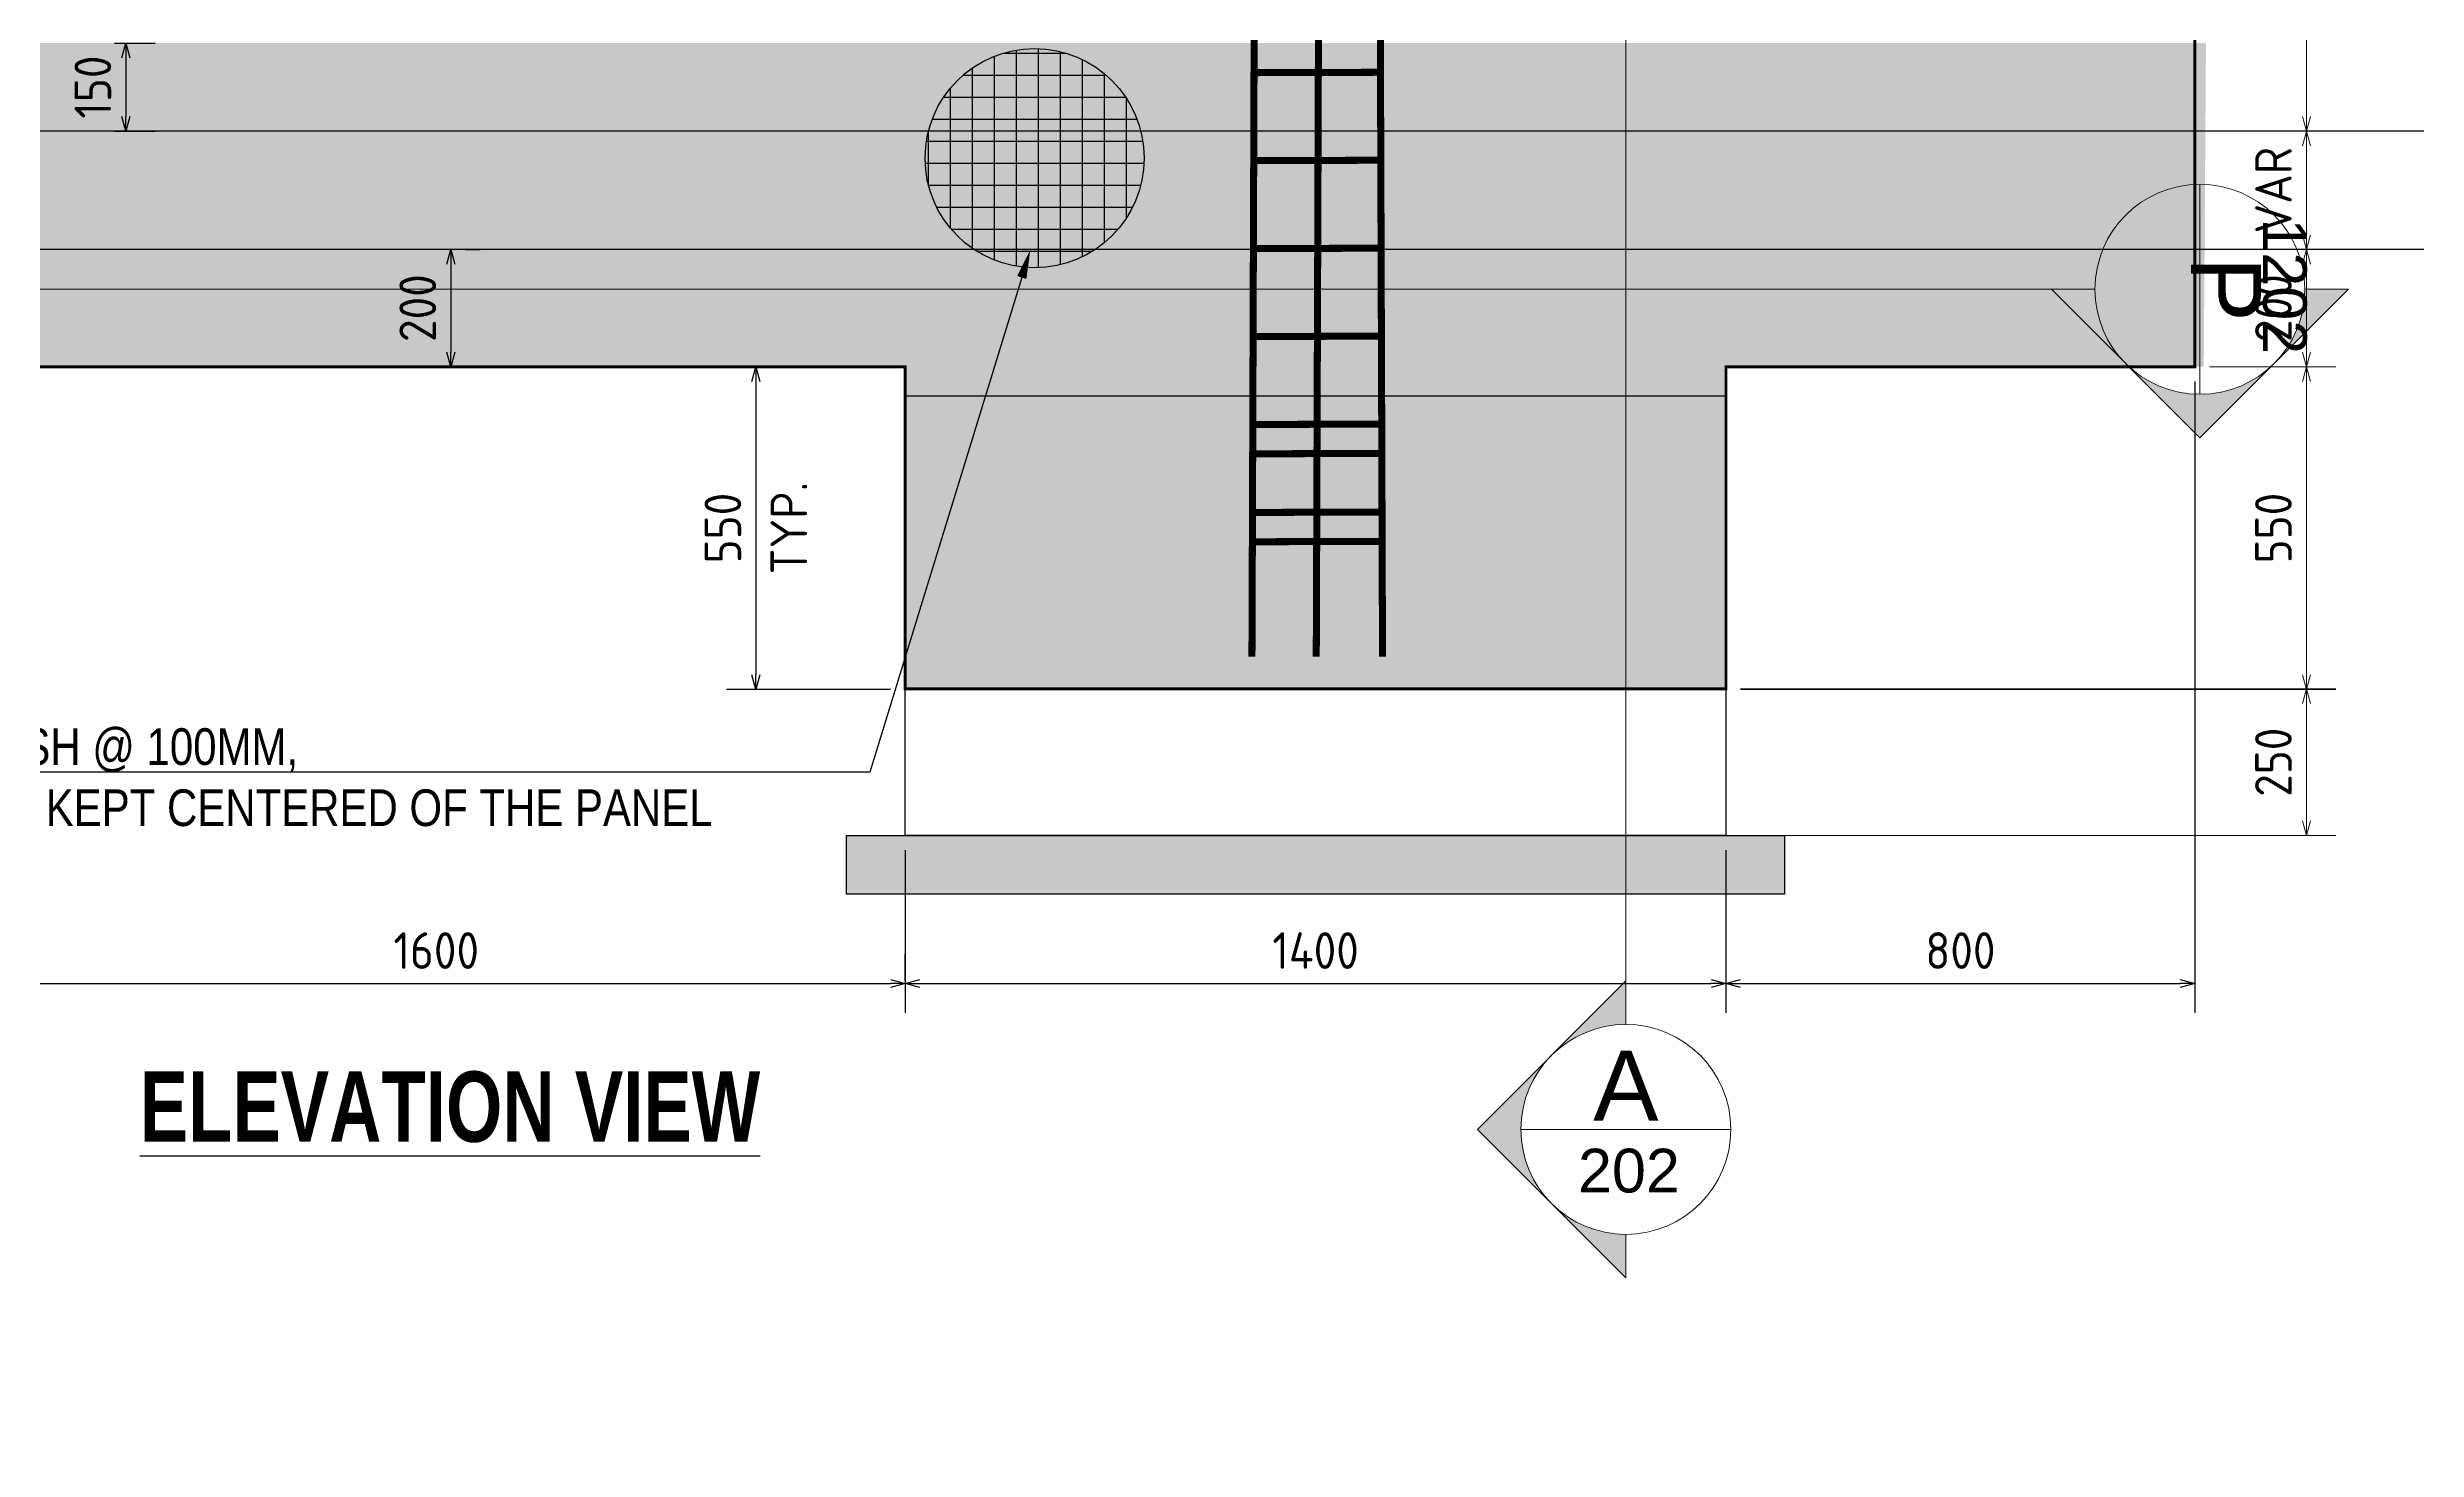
# Model space of a CAD drawing. Header units: centimetres. Extents: x -6122352 to 7132207, y -1694241 to 1947892.
# Drawn here: x 3012353 to 3016394, y -658677 to -656285 of the extents above; entities that cross this region are included whole.
import ezdxf
from ezdxf import colors
from ezdxf.entities.mleader import LeaderData, LeaderLine
from ezdxf.enums import TextEntityAlignment as Align
from ezdxf.math import Vec2, Vec3

# ---------------------------------------------------------------- set-up
doc = ezdxf.new("R2010")
doc.units = ezdxf.units.CM
doc.header["$MEASUREMENT"] = 0
doc.header["$PDMODE"] = 66
doc.header["$PDSIZE"] = 100
doc.linetypes.add('HIDDEN', pattern=[0.375, 0.25, -0.125])
doc.linetypes.add('MASTER PLAN (NICE 1-2)$0$HIDDEN', pattern=[0.375, 0.25, -0.125])
for name, color, linetype in [('00-MI-DIM', 7, 'Continuous'), ('A-GLASS HATCH', 7, 'Continuous'), ('SECTION', 130, 'Continuous')]:
    doc.layers.add(name, color=color, linetype=linetype)
for name, color, linetype, lineweight in [('18-DIM', 8, 'Continuous', 0), ('EFS-401_dim1-1', 10, 'Continuous', 5), ('EFS-501_text1', 142, 'Continuous', 13)]:
    doc.layers.add(name, color=color, linetype=linetype, lineweight=lineweight)
doc.styles.add('EFS-Arial', font='arial.ttf')
doc.styles.add('JWC BHQ 3.00', font='swissc.ttf', dxfattribs={"height": 3})
doc.styles.add('JWC STD', font='swissc.ttf', dxfattribs={"width": 0.9})
doc.styles.add('Schueco-BEMSTIL', font='isocpeur.ttf', dxfattribs={"width": 0.9})
doc.dimstyles.new('JWC-TXT-2.5', dxfattribs={"dimscale": 1.5, "dimtxt": 2.5, "dimasz": 1, "dimexe": 2, "dimexo": 1, "dimgap": 1, "dimtad": 1, "dimdec": 0, "dimrnd": 0.5, "dimdsep": 46, "dimtxsty": 'Schueco-BEMSTIL', "dimblk": 'OPEN30', "dimcen": 0, "dimdle": 2, "dimclrd": 140, "dimclre": 8, "dimclrt": 40, "dimadec": 0, "dimazin": 2, "dimtfac": 1, "dimtdec": 0, "dimtix": 1, "dimtmove": 2, "dimatfit": 3, "dimldrblk": 'OPEN', "dimfxl": 2, "dimlwd": -1, "dimlwe": -1, "dimarcsym": 0})
doc.dimstyles.new('MI- JWC-TXT-2.5 MM', dxfattribs={"dimscale": 1.5, "dimtxt": 2.5, "dimasz": 1, "dimexe": 2, "dimexo": 1, "dimgap": 1, "dimtad": 1, "dimdec": 0, "dimdsep": 46, "dimtxsty": 'Schueco-BEMSTIL', "dimblk": 'OPEN30', "dimcen": 0, "dimdle": 2, "dimclrd": 140, "dimclre": 8, "dimclrt": 40, "dimadec": 0, "dimazin": 2, "dimtfac": 1, "dimtdec": 0, "dimtix": 1, "dimtmove": 2, "dimatfit": 3, "dimldrblk": 'OPEN', "dimfxl": 2, "dimlwd": -1, "dimlwe": -1, "dimarcsym": 0})

# ---------------------------------------------------------------- blocks, each defined once
blk = doc.blocks.new('*U128')
at = {"layer": 'EFS-401_dim1-1'}
blk.add_hatch(color=256, dxfattribs=at).paths.add_polyline_path([(2.4, 120.66), (2.4, 119.58), (0, 119.58), (0, 120.66)])
h = blk.add_hatch(color=256, dxfattribs=at)
edge = h.paths.add_edge_path()
edge.add_line((0, 6), (0, 8.49))
edge.add_line((0, 8.49), (8.49, 0))
edge.add_line((8.49, 0), (0, -8.49))
edge.add_line((0, -8.49), (0, -6))
edge.add_arc((0, 0), 6, 270, 450)
for p, q in [((0, 6), (0, 120.66)), ((6, 0), (-6, 0))]:
    blk.add_line(p, q, dxfattribs=at)
blk.add_lwpolyline([(2.4, 120.66), (2.4, 119.58), (0, 119.58), (0, 120.66)], close=True, dxfattribs=at)
blk.add_lwpolyline([(0, 6), (0, 8.49), (8.49, 0), (0, -8.49), (0, -6, 1)], format="xyb", close=True, dxfattribs=at)
blk.add_circle((0, 0), 6, dxfattribs=at)
at = {"layer": 'EFS-501_text1', "style": 'EFS-Arial'}
for tag, height, p in [('SEC_NUMBER', 4, (0, 0.51)), ('SHEET_NUMBER', 2.5, (-0.17, -3.61))]:
    blk.add_attdef(tag, text='', height=height, dxfattribs=at).set_placement(p, align=Align.CENTER)
blk = doc.blocks.new('*U124')
at = {"layer": 'EFS-401_dim1-1'}
h = blk.add_hatch(color=256, dxfattribs=at)
edge = h.paths.add_edge_path()
edge.add_line((0, 6), (0, 8.49))
edge.add_line((0, 8.49), (8.49, 0))
edge.add_line((8.49, 0), (0, -8.49))
edge.add_line((0, -8.49), (0, -6))
edge.add_arc((0, 0), 6, 270, 450)
for p, q in [((0, 6), (0, 205.03)), ((6, 0), (-6, 0))]:
    blk.add_line(p, q, dxfattribs=at)
blk.add_lwpolyline([(0, 6), (0, 8.49), (8.49, 0), (0, -8.49), (0, -6, 1)], format="xyb", close=True, dxfattribs=at)
blk.add_circle((0, 0), 6, dxfattribs=at)
at = {"layer": 'EFS-501_text1', "style": 'EFS-Arial'}
for tag, height, p in [('SEC_NUMBER', 4, (0, 0.51)), ('SHEET_NUMBER', 2.5, (-0.17, -3.61))]:
    blk.add_attdef(tag, text='', height=height, dxfattribs=at).set_placement(p, align=Align.CENTER)
blk = doc.blocks.new('_Open30')
at = {"color": 0, "linetype": 'ByBlock', "lineweight": -2}
for p, q in [((-1, 0.27), (0, 0)), ((0, 0), (-1, -0.27)), ((0, 0), (-1, 0))]:
    blk.add_line(p, q, dxfattribs=at)
blk = doc.blocks.new('*D158')
at = {"layer": '18-DIM', "color": 8, "transparency": 16777216}
for p, q in [((3016041.1, -656428), (3016256.3, -656428)), ((3016041.1, -656629.9), (3016256.3, -656629.9))]:
    blk.add_line(p, q, dxfattribs=at)
at = {"layer": '18-DIM', "color": 140, "transparency": 16777216}
blk.add_line((3016206.3, -656453), (3016206.3, -656604.9), dxfattribs=at)
at = {"layer": 'Defpoints', "color": 0, "transparency": 16777216}
for p in [(3016016.1, -656428), (3016016.1, -656629.9), (3016206.3, -656629.9)]:
    blk.add_point(p, dxfattribs=at)
at = {"layer": '18-DIM', "color": 140, "transparency": 16777216, "xscale": 25, "yscale": 25, "zscale": 25}
for p, rotation in [((3016206.3, -656428), 90), ((3016206.3, -656629.9), 270)]:
    blk.add_blockref('_Open30', p, dxfattribs=dict(at, rotation=rotation))
at = {"layer": '18-DIM', "color": 40, "transparency": 16777216, "insert": (3016150, -656528.9), "char_height": 62.5, "attachment_point": 5, "rotation": 90, "style": 'Schueco-BEMSTIL'}
blk.add_mtext('VAR', dxfattribs=at)
blk = doc.blocks.new('_Open')
at = {"color": 0, "linetype": 'ByBlock', "lineweight": -2}
for p, q in [((-1, 0.2), (0, 0)), ((-1, -0.2), (0, 0)), ((0, 0), (-1, 0))]:
    blk.add_line(p, q, dxfattribs=at)
blk = doc.blocks.new('*D159')
at = {"layer": '18-DIM', "color": 8, "transparency": 16777216}
for p, q in [((3016041.1, -656629.9), (3016256.3, -656629.9)), ((3016041.1, -656829.9), (3016256.3, -656829.9))]:
    blk.add_line(p, q, dxfattribs=at)
at = {"layer": '18-DIM', "color": 140, "transparency": 16777216}
blk.add_line((3016206.3, -656654.9), (3016206.3, -656804.9), dxfattribs=at)
at = {"layer": 'Defpoints', "color": 0, "transparency": 16777216}
for p in [(3016016.1, -656629.9), (3016016.1, -656829.9), (3016206.3, -656829.9)]:
    blk.add_point(p, dxfattribs=at)
at = {"layer": '18-DIM', "color": 140, "transparency": 16777216, "xscale": 25, "yscale": 25, "zscale": 25}
for p, rotation in [((3016206.3, -656629.9), 90), ((3016206.3, -656829.9), 270)]:
    blk.add_blockref('_Open30', p, dxfattribs=dict(at, rotation=rotation))
at = {"layer": '18-DIM', "color": 40, "transparency": 16777216, "insert": (3016150, -656729.9), "char_height": 62.5, "attachment_point": 5, "rotation": 90, "style": 'Schueco-BEMSTIL'}
blk.add_mtext('200', dxfattribs=at)
blk = doc.blocks.new('*D160')
at = {"layer": '18-DIM', "color": 8, "transparency": 16777216}
for p, q in [((3016041.1, -656829.9), (3016256.3, -656829.9)), ((3015241.1, -657380.4), (3016256.3, -657380.4))]:
    blk.add_line(p, q, dxfattribs=at)
at = {"layer": '18-DIM', "color": 140, "transparency": 16777216}
blk.add_line((3016206.3, -656854.9), (3016206.3, -657355.4), dxfattribs=at)
at = {"layer": 'Defpoints', "color": 0, "transparency": 16777216}
for p in [(3016016.1, -656829.9), (3015216.1, -657380.4), (3016206.3, -657380.4)]:
    blk.add_point(p, dxfattribs=at)
at = {"layer": '18-DIM', "color": 140, "transparency": 16777216, "xscale": 25, "yscale": 25, "zscale": 25}
for p, rotation in [((3016206.3, -656829.9), 90), ((3016206.3, -657380.4), 270)]:
    blk.add_blockref('_Open30', p, dxfattribs=dict(at, rotation=rotation))
at = {"layer": '18-DIM', "color": 40, "transparency": 16777216, "insert": (3016150, -657105.1), "char_height": 62.5, "attachment_point": 5, "rotation": 90, "style": 'Schueco-BEMSTIL'}
blk.add_mtext('550', dxfattribs=at)
blk = doc.blocks.new('*D161')
at = {"layer": '18-DIM', "color": 8, "transparency": 16777216}
for p, q in [((3015241.1, -657379.4), (3016256.3, -657379.4)), ((3015241.1, -657629.4), (3016256.3, -657629.4))]:
    blk.add_line(p, q, dxfattribs=at)
at = {"layer": '18-DIM', "color": 140, "transparency": 16777216}
blk.add_line((3016206.3, -657404.4), (3016206.3, -657604.4), dxfattribs=at)
at = {"layer": 'Defpoints', "color": 0, "transparency": 16777216}
for p in [(3015216.1, -657379.4), (3015216.1, -657629.4), (3016206.3, -657629.4)]:
    blk.add_point(p, dxfattribs=at)
at = {"layer": '18-DIM', "color": 140, "transparency": 16777216, "xscale": 25, "yscale": 25, "zscale": 25}
for p, rotation in [((3016206.3, -657379.4), 90), ((3016206.3, -657629.4), 270)]:
    blk.add_blockref('_Open30', p, dxfattribs=dict(at, rotation=rotation))
at = {"layer": '18-DIM', "color": 40, "transparency": 16777216, "insert": (3016150, -657504.4), "char_height": 62.5, "attachment_point": 5, "rotation": 90, "style": 'Schueco-BEMSTIL'}
blk.add_mtext('250', dxfattribs=at)
blk = doc.blocks.new('*D162')
at = {"layer": '18-DIM', "color": 8, "transparency": 16777216}
for p, q in [((3016041.1, -654628.4), (3016256.3, -654628.4)), ((3016041.1, -656428), (3016256.3, -656428))]:
    blk.add_line(p, q, dxfattribs=at)
at = {"layer": '18-DIM', "color": 140, "transparency": 16777216}
blk.add_line((3016206.3, -656403), (3016206.3, -654653.4), dxfattribs=at)
at = {"layer": 'Defpoints', "color": 0, "transparency": 16777216}
for p in [(3016016.1, -654628.4), (3016206.3, -654628.4), (3016016.1, -656428)]:
    blk.add_point(p, dxfattribs=at)
at = {"layer": '18-DIM', "color": 140, "transparency": 16777216, "xscale": 25, "yscale": 25, "zscale": 25}
for p, rotation in [((3016206.3, -654628.4), 90), ((3016206.3, -656428), 270)]:
    blk.add_blockref('_Open30', p, dxfattribs=dict(at, rotation=rotation))
at = {"layer": '18-DIM', "color": 40, "transparency": 16777216, "insert": (3016150, -655528.2), "char_height": 62.5, "attachment_point": 5, "rotation": 90, "style": 'Schueco-BEMSTIL'}
blk.add_mtext('1800', dxfattribs=at)
blk = doc.blocks.new('T2-FOOTING 1400-250')
at = {"layer": 'SECTION', "color": 48, "linetype": 'MASTER PLAN (NICE 1-2)$0$HIDDEN', "ltscale": 0.5, "true_color": 0x5f310c}
blk.add_lwpolyline([(9517166, 2758263.2), (9518566, 2758263.2), (9518566, 2757763.2), (9517166, 2757763.2)], close=True, dxfattribs=at)
at = {"layer": 'SECTION', "color": 48, "true_color": 0x5f310c}
blk.add_lwpolyline([(9517166, 2757763.2), (9518566, 2757763.2), (9518566, 2757513.2), (9517166, 2757513.2)], close=True, dxfattribs=at)
blk = doc.blocks.new('*D222')
at = {"layer": '00-MI-DIM', "color": 8, "ltscale": 20, "transparency": 16777216}
for p, q in [((3012467.4, -656278), (3012536.5, -656278)), ((3012467.4, -656428), (3012536.5, -656428))]:
    blk.add_line(p, q, dxfattribs=at)
at = {"layer": '00-MI-DIM', "color": 140, "ltscale": 20, "transparency": 16777216}
blk.add_line((3012486.5, -656303), (3012486.5, -656403), dxfattribs=at)
at = {"layer": 'Defpoints', "color": 0, "ltscale": 20, "transparency": 16777216}
for p in [(3012442.4, -656278), (3012442.4, -656428), (3012486.5, -656428)]:
    blk.add_point(p, dxfattribs=at)
at = {"layer": '00-MI-DIM', "color": 140, "ltscale": 20, "transparency": 16777216, "xscale": 25, "yscale": 25, "zscale": 25}
for p, rotation in [((3012486.5, -656278), 90), ((3012486.5, -656428), 270)]:
    blk.add_blockref('_Open30', p, dxfattribs=dict(at, rotation=rotation))
at = {"layer": '00-MI-DIM', "color": 40, "ltscale": 20, "transparency": 16777216, "insert": (3012430.3, -656353), "char_height": 62.5, "attachment_point": 5, "rotation": 90, "style": 'Schueco-BEMSTIL'}
blk.add_mtext('150', dxfattribs=at)
blk = doc.blocks.new('*D223')
at = {"layer": '00-MI-DIM', "color": 8, "ltscale": 20, "transparency": 16777216}
for p, q in [((3013065.8, -656629.9), (3013090.8, -656629.9)), ((3013065.8, -656829.9), (3013090.8, -656829.9))]:
    blk.add_line(p, q, dxfattribs=at)
at = {"layer": '00-MI-DIM', "color": 140, "ltscale": 20, "transparency": 16777216}
blk.add_line((3013040.8, -656654.9), (3013040.8, -656804.9), dxfattribs=at)
at = {"layer": 'Defpoints', "color": 0, "ltscale": 20, "transparency": 16777216}
for p in [(3013040.8, -656629.9), (3013040.8, -656829.9), (3013040.8, -656829.9)]:
    blk.add_point(p, dxfattribs=at)
at = {"layer": '00-MI-DIM', "color": 140, "ltscale": 20, "transparency": 16777216, "xscale": 25, "yscale": 25, "zscale": 25}
for p, rotation in [((3013040.8, -656629.9), 90), ((3013040.8, -656829.9), 270)]:
    blk.add_blockref('_Open30', p, dxfattribs=dict(at, rotation=rotation))
at = {"layer": '00-MI-DIM', "color": 40, "ltscale": 20, "transparency": 16777216, "insert": (3012984.5, -656729.9), "char_height": 62.5, "attachment_point": 5, "rotation": 90, "style": 'Schueco-BEMSTIL'}
blk.add_mtext('200', dxfattribs=at)
blk = doc.blocks.new('*D174')
at = {"layer": '00-MI-DIM', "color": 8, "transparency": 16777216}
for p, q in [((3013816.1, -657654.4), (3013816.1, -657931.9)), ((3015216.1, -657654.4), (3015216.1, -657931.9))]:
    blk.add_line(p, q, dxfattribs=at)
at = {"layer": '00-MI-DIM', "color": 140, "transparency": 16777216}
blk.add_line((3013841.1, -657881.9), (3015191.1, -657881.9), dxfattribs=at)
at = {"layer": 'Defpoints', "color": 0, "transparency": 16777216}
for p in [(3013816.1, -657629.4), (3015216.1, -657629.4), (3015216.1, -657881.9)]:
    blk.add_point(p, dxfattribs=at)
at = {"layer": '00-MI-DIM', "color": 140, "transparency": 16777216, "xscale": 25, "yscale": 25, "zscale": 25, "rotation": 180}
blk.add_blockref('_Open30', (3013816.1, -657881.9), dxfattribs=at)
at = {"layer": '00-MI-DIM', "color": 140, "transparency": 16777216, "xscale": 25, "yscale": 25, "zscale": 25}
blk.add_blockref('_Open30', (3015216.1, -657881.9), dxfattribs=at)
at = {"layer": '00-MI-DIM', "color": 40, "transparency": 16777216, "insert": (3014516.1, -657825.6), "char_height": 62.5, "attachment_point": 5, "style": 'Schueco-BEMSTIL'}
blk.add_mtext('1400', dxfattribs=at)
blk = doc.blocks.new('*D213')
at = {"layer": '00-MI-DIM', "color": 8, "ltscale": 20, "transparency": 16777216}
for p, q in [((3012461.5, -656428), (3012196.1, -656428)), ((3012271.1, -656629.9), (3012296.1, -656629.9))]:
    blk.add_line(p, q, dxfattribs=at)
at = {"layer": '00-MI-DIM', "color": 140, "ltscale": 20, "transparency": 16777216}
blk.add_line((3012246.1, -656453), (3012246.1, -656604.9), dxfattribs=at)
at = {"layer": 'Defpoints', "color": 0, "ltscale": 20, "transparency": 16777216}
for p in [(3012486.5, -656428), (3012246.1, -656629.9), (3012246.1, -656629.9)]:
    blk.add_point(p, dxfattribs=at)
at = {"layer": '00-MI-DIM', "color": 140, "ltscale": 20, "transparency": 16777216, "xscale": 25, "yscale": 25, "zscale": 25}
for p, rotation in [((3012246.1, -656428), 90), ((3012246.1, -656629.9), 270)]:
    blk.add_blockref('_Open30', p, dxfattribs=dict(at, rotation=rotation))
at = {"layer": '00-MI-DIM', "color": 40, "ltscale": 20, "transparency": 16777216, "insert": (3012189.8, -656528.9), "char_height": 62.5, "attachment_point": 5, "rotation": 90, "style": 'Schueco-BEMSTIL'}
blk.add_mtext('VAR', dxfattribs=at)
blk = doc.blocks.new('*D154')
at = {"layer": '00-MI-DIM', "color": 8, "ltscale": 20, "transparency": 16777216}
for p, q in [((3013571.6, -656829.9), (3013511.3, -656829.9)), ((3013791.1, -657380.4), (3013511.3, -657380.4))]:
    blk.add_line(p, q, dxfattribs=at)
at = {"layer": '00-MI-DIM', "color": 140, "ltscale": 20, "transparency": 16777216}
blk.add_line((3013561.3, -656854.9), (3013561.3, -657355.4), dxfattribs=at)
at = {"layer": 'Defpoints', "color": 0, "ltscale": 20, "transparency": 16777216}
for p in [(3013596.6, -656829.9), (3013561.3, -657380.4), (3013816.1, -657380.4)]:
    blk.add_point(p, dxfattribs=at)
at = {"layer": '00-MI-DIM', "color": 140, "ltscale": 20, "transparency": 16777216, "xscale": 25, "yscale": 25, "zscale": 25}
for p, rotation in [((3013561.3, -656829.9), 90), ((3013561.3, -657380.4), 270)]:
    blk.add_blockref('_Open30', p, dxfattribs=dict(at, rotation=rotation))
at = {"layer": '00-MI-DIM', "color": 40, "ltscale": 20, "transparency": 16777216, "char_height": 62.5, "attachment_point": 5, "rotation": 90, "style": 'Schueco-BEMSTIL'}
for s, insert in [('TYP.', (3013617.5, -657105.1)), ('550', (3013505, -657105.1))]:
    blk.add_mtext(s, dxfattribs=dict(at, insert=insert))
blk = doc.blocks.new('*D297')
at = {"layer": '00-MI-DIM', "color": 8, "transparency": 16777216}
for p, q in [((3012216.1, -657654.4), (3012216.1, -657931.9)), ((3013816.1, -657876.7), (3013816.1, -657831.9))]:
    blk.add_line(p, q, dxfattribs=at)
at = {"layer": '00-MI-DIM', "color": 140, "transparency": 16777216}
blk.add_line((3012241.1, -657881.9), (3013791.1, -657881.9), dxfattribs=at)
at = {"layer": 'Defpoints', "color": 0, "transparency": 16777216}
for p in [(3012216.1, -657629.4), (3013816.1, -657881.9), (3013816.1, -657901.7)]:
    blk.add_point(p, dxfattribs=at)
at = {"layer": '00-MI-DIM', "color": 140, "transparency": 16777216, "xscale": 25, "yscale": 25, "zscale": 25, "rotation": 180}
blk.add_blockref('_Open30', (3012216.1, -657881.9), dxfattribs=at)
at = {"layer": '00-MI-DIM', "color": 140, "transparency": 16777216, "xscale": 25, "yscale": 25, "zscale": 25}
blk.add_blockref('_Open30', (3013816.1, -657881.9), dxfattribs=at)
at = {"layer": '00-MI-DIM', "color": 40, "transparency": 16777216, "insert": (3013016.1, -657825.6), "char_height": 62.5, "attachment_point": 5, "style": 'Schueco-BEMSTIL'}
blk.add_mtext('1600', dxfattribs=at)
blk = doc.blocks.new('*D298')
at = {"layer": '00-MI-DIM', "color": 8, "transparency": 16777216}
for p, q in [((3016016.1, -656854.9), (3016016.1, -657931.9)), ((3015216.1, -657654.4), (3015216.1, -657931.9))]:
    blk.add_line(p, q, dxfattribs=at)
at = {"layer": '00-MI-DIM', "color": 140, "transparency": 16777216}
blk.add_line((3015241.1, -657881.9), (3015991.1, -657881.9), dxfattribs=at)
at = {"layer": 'Defpoints', "color": 0, "transparency": 16777216}
for p in [(3016016.1, -656829.9), (3015216.1, -657629.4), (3016016.1, -657881.9)]:
    blk.add_point(p, dxfattribs=at)
at = {"layer": '00-MI-DIM', "color": 140, "transparency": 16777216, "xscale": 25, "yscale": 25, "zscale": 25, "rotation": 180}
blk.add_blockref('_Open30', (3015216.1, -657881.9), dxfattribs=at)
at = {"layer": '00-MI-DIM', "color": 140, "transparency": 16777216, "xscale": 25, "yscale": 25, "zscale": 25}
blk.add_blockref('_Open30', (3016016.1, -657881.9), dxfattribs=at)
at = {"layer": '00-MI-DIM', "color": 40, "transparency": 16777216, "insert": (3015616.1, -657825.6), "char_height": 62.5, "attachment_point": 5, "style": 'Schueco-BEMSTIL'}
blk.add_mtext('800', dxfattribs=at)

msp = doc.modelspace()

# ---------------------------------------------------------------- hatches: boundary and pattern name
at = {"transparency": 33554687}
h = msp.add_hatch(dxfattribs=at)
h.set_pattern_fill('AR-CONC', color=0, scale=20)
h.set_pattern_definition([(50, (-6574688.19, -3484862.95), (143.4520365, -12.550427), [15, -165]), (355, (-6574688.19, -3484862.95), (-27.7502667, 150.4384267), [12, -132]), (100.4514445, (-6574676.24, -3484864), (115.7017693, 137.8879982), [12.7480384, -140.2284224]), (46.1842, (-6574688.2, -3484822.95), (213.448266, -33.1038562), [22.5, -247.5]), (96.6356355, (-6574670.4, -3484825.7), (186.932389, 194.82372), [19.1220684, -210.342752]), (351.184164, (-6574688.2, -3484822.95), (186.932389, 194.82372), [18, -198]), (21, (-6574668.19, -3484832.95), (119.3814104, -80.5237781), [15, -165]), (326, (-6574668.19, -3484832.95), (48.6630664, 145.030009), [12, -132]), (71.4514447, (-6574658.24, -3484839.66), (168.0444753, 64.5062306), [12.748038, -140.2284224]), (37.5, (-6574688.19, -3484862.95), (2.43197106, 66.57877077), [0, -130.4, 0, -134, 0, -132.5]), (7.5, (-6574688.19, -3484862.95), (52.6139075, 78.8823424), [0, -76.4, 0, -127.4, 0, -50.5]), (327.5, (-6574732.79, -3484862.95), (106.76448723, -4.51097435), [0, -50, 0, -156, 0, -207]), (317.5, (-6574752.79, -3484862.95), (116.6372339, 20.0209965), [0, -65, 0, -103.6, 0, -147])])
h.paths.add_polyline_path([(3010004.95326, -656277.97033), (3010001.12627, -656829.90123), (3010816.12627, -656829.90123), (3010816.12627, -657379.36353), (3012216.12627, -657379.36353), (3012216.12627, -656829.90123), (3013816.12627, -656829.90123), (3013816.12627, -657379.36353), (3015216.12627, -657379.36353), (3015216.12627, -656829.90123), (3016031.12627, -656829.90123), (3016034.95326, -656277.97033)])
at = {"ltscale": 20, "true_color": 0x5cff5c, "transparency": 33554679}
h = msp.add_hatch(dxfattribs=at)
h.set_pattern_fill('ANSI37', color=91, scale=300, angle=45)
h.set_pattern_definition([(90, (-6569719.014, -3487207.752), (-37.5, 0), []), (180, (-6569719.014, -3487207.752), (-4e-15, -37.5), [])])
h.paths.add_polyline_path([(3013849.95418, -656474.2462, 1), (3014223.64437, -656474.2462, 1)])
at = {"layer": 'A-GLASS HATCH'}
h = msp.add_hatch(dxfattribs=at)
h.set_pattern_fill('DOTS', color=256, scale=250)
h.paths.add_polyline_path([(3013716.12627, -657629.36353), (3015316.12627, -657629.36353), (3015316.12627, -657729.36353), (3013716.12627, -657729.36353)])
h.paths.add_polyline_path([(3010716.12627, -657629.36353), (3012316.12627, -657629.36353), (3012316.12627, -657729.36353), (3010716.12627, -657729.36353)])

# ---------------------------------------------------------------- linework, layer by layer
at = {"color": 0, "ltscale": 20, "const_width": 5}
msp.add_lwpolyline([(3012216.12627, -656829.90123), (3012216.12627, -657379.36353), (3010816.12627, -657379.36353), (3010816.12627, -656829.90123), (3010016.12627, -656829.90123), (3010016.12627, -654628.36353), (3016016.12627, -654628.36353), (3016016.12627, -656829.90123), (3015216.12627, -656829.90123), (3015216.12627, -657379.36353), (3013816.12627, -657379.36353), (3013816.12627, -656829.90123), (3012216.12627, -656829.90123)], dxfattribs=at)
at = {"color": 8, "ltscale": 20, "const_width": 12}
for points in [[(3014401.66183, -654796.35642), (3014605.4981, -654796.35642, -0.4133488115), (3014621.49803, -654812.30917), (3014630.24983, -657324.36353)], [(3014634.02623, -654818.82636), (3014432.28031, -654819.41746, 0.4133488115), (3014416.28038, -654835.37021), (3014407.52665, -657324.36353)], [(3014614.52107, -654818.82636), (3014541.99343, -654819.41746, 0.4133488115), (3014525.9935, -654835.37021), (3014517.23978, -657324.36353)]]:
    msp.add_lwpolyline(points, format="xyb", dxfattribs=at)
for points in [[(3014413.45841, -656328.3995), (3014632.09098, -656327.75892)], [(3014413.45841, -656478.3995), (3014632.09098, -656477.75892)], [(3014413.45841, -656628.3995), (3014632.09098, -656627.75892)], [(3014413.45841, -656778.3995), (3014632.09098, -656777.75892)], [(3014413.45841, -656928.3995), (3014632.09098, -656927.75892)], [(3014411.70047, -656978.40465), (3014630.33304, -656977.76407)], [(3014411.70047, -657078.40465), (3014630.33304, -657077.76407)], [(3014411.70047, -657128.40465), (3014630.33304, -657127.76407)]]:
    msp.add_lwpolyline(points, dxfattribs=at)
at = {"color": 0, "ltscale": 20}
for points in [[(3012216.12627, -656829.90123), (3013816.12627, -656829.90123)], [(3013816.12627, -657379.36353), (3013816.12627, -656829.90123)], [(3015216.12627, -656829.90123), (3016016.12627, -656829.90123)], [(3015216.12627, -657379.36353), (3015216.12627, -656829.90123)]]:
    msp.add_lwpolyline(points, dxfattribs=at)
at = {"color": 252, "ltscale": 20}
msp.add_lwpolyline([(3013716.12627, -657629.36353), (3015316.12627, -657629.36353), (3015316.12627, -657729.36353), (3013716.12627, -657729.36353)], close=True, dxfattribs=at)
at = {"color": 0, "ltscale": 20}
msp.add_circle((3014036.79927, -656474.2462), 186.8451, dxfattribs=at)
at = {"layer": 'SECTION', "color": 0}
for points in [[(3010016.12627, -656729.90123), (3010016.12627, -654628.36353), (3016016.12627, -654628.36353), (3016016.12627, -656729.90123)], [(3015216.12627, -657379.36353), (3013816.12627, -657379.36353)]]:
    msp.add_lwpolyline(points, dxfattribs=at)
at = {"layer": 'SECTION', "color": 0, "linetype": 'HIDDEN', "ltscale": 3}
for points in [[(3024344.42919, -656427.97033), (3009628.94185, -656427.97033)], [(3024349.88931, -656629.90123), (3009637.78806, -656629.90123)]]:
    msp.add_lwpolyline(points, dxfattribs=at)
at = {"layer": 'SECTION', "color": 8}
msp.add_lwpolyline([(3014316.44618, -657379.36353), (3014715.80637, -657379.36353)], dxfattribs=at)

# ---------------------------------------------------------------- block references
at = {"transparency": 33554623}
ref = msp.add_blockref('*U128', (3015045.36735, -658130.61011), dxfattribs=dict(at, xscale=-29.83930524078723, yscale=29.83930524078723, zscale=29.83930524078723))
ref.add_attrib('SEC_NUMBER', 'A', dxfattribs={"layer": 'EFS-501_text1', "height": 119.35722, "style": 'EFS-Arial'}).set_placement((3015045.41837, -658115.46639), align=Align.CENTER)
ref.add_attrib('SHEET_NUMBER', '202', dxfattribs={"layer": 'EFS-501_text1', "height": 74.598263, "style": 'EFS-Arial'}).set_placement((3015050.57658, -658238.21079), align=Align.CENTER)
ref = msp.add_blockref('*U124', (3016024.59154, -656697.8996), dxfattribs=dict(at, xscale=-29.83930524078723, yscale=29.83930524078723, zscale=29.83930524078723, rotation=90))
ref.add_attrib('SEC_NUMBER', 'P', dxfattribs={"layer": 'EFS-501_text1', "height": 119.35722, "rotation": 270, "style": 'EFS-Arial'}).set_placement((3016009.44782, -656697.84859), align=Align.CENTER)
ref.add_attrib('SHEET_NUMBER', '1202', dxfattribs={"layer": 'EFS-501_text1', "height": 74.598263, "rotation": 270, "style": 'EFS-Arial'}).set_placement((3016132.19222, -656692.69037), align=Align.CENTER)
at = {"layer": 'SECTION', "color": 17, "true_color": 0x81223a}
msp.add_blockref('T2-FOOTING 1400-250', (-6503349.87094, -3415142.57533), dxfattribs=at)

# ---------------------------------------------------------------- texts
at = {"layer": 'SECTION', "color": 0, "insert": (3012510.17666, -658031.80936), "char_height": 120, "attachment_point": 1, "style": 'JWC STD'}
msp.add_mtext_dynamic_manual_height_columns('{\\fSwis721 Cn BT|b1|i0|c0|p34;\\LELEVATION VIEW}', width=1995.6601303, gutter_width=10, heights=[0], dxfattribs=at)

# ---------------------------------------------------------------- dimensions: what is measured, and where the dimension line sits
at = {"layer": '00-MI-DIM', "color": 0, "ltscale": 20}
for base, p1, p2, picture, middle in [((3012486.53207, -656427.97033), (3012442.35592, -656277.97033), (3012442.35592, -656427.97033), '*D222', (3012430.28207, -656352.97033)), ((3013040.78624, -656829.90123), (3013040.78624, -656629.90123), (3013040.78624, -656829.90123), '*D223', (3012984.53624, -656729.90123))]:
    dim = msp.add_linear_dim(base=base, p1=p1, p2=p2, angle=90, dimstyle='JWC-TXT-2.5', dxfattribs=at)
    dim.commit()
    dim.dimension.update_dxf_attribs({"geometry": picture, "text_midpoint": middle})
at = {"layer": '00-MI-DIM', "color": 94, "ltscale": 20}
dim = msp.add_linear_dim(base=(3012246.06238, -656629.90123), p1=(3012486.53207, -656427.97033), p2=(3012246.06238, -656629.90123), angle=90, text='VAR', dimstyle='JWC-TXT-2.5', dxfattribs=at)
dim.commit()
dim.dimension.update_dxf_attribs({"geometry": '*D213', "text_midpoint": (3012189.81238, -656528.93578)})
at = {"layer": '00-MI-DIM', "color": 10, "ltscale": 20}
dim = msp.add_linear_dim(base=(3013561.27784, -657380.36353), p1=(3013596.60114, -656829.90123), p2=(3013816.12627, -657380.36353), angle=90, text='<>\\XTYP.', dimstyle='MI- JWC-TXT-2.5 MM', dxfattribs=at)
dim.commit()
dim.dimension.update_dxf_attribs({"geometry": '*D154', "text_midpoint": (3013561.27784, -657105.13238)})
at = {"layer": '00-MI-DIM', "color": 30}
for base, p1, p2, picture, middle in [((3016016.12627, -657881.88308), (3015216.12627, -657629.36353), (3016016.12627, -656829.90123), '*D298', (3015616.12627, -657825.63308)), ((3013816.12627, -657881.88308), (3012216.12627, -657629.36353), (3013816.12627, -657901.68696), '*D297', (3013016.12627, -657825.63308))]:
    dim = msp.add_linear_dim(base=base, p1=p1, p2=p2, dimstyle='MI- JWC-TXT-2.5 MM', dxfattribs=at)
    dim.commit()
    dim.dimension.update_dxf_attribs({"geometry": picture, "text_midpoint": middle})
at = {"layer": '00-MI-DIM', "color": 0}
dim = msp.add_linear_dim(base=(3015216.12627, -657881.88308), p1=(3013816.12627, -657629.36353), p2=(3015216.12627, -657629.36353), dimstyle='MI- JWC-TXT-2.5 MM', dxfattribs=at)
dim.commit()
dim.dimension.update_dxf_attribs({"geometry": '*D174', "text_midpoint": (3014516.12627, -657825.63308)})
at = {"layer": '18-DIM'}
for base, p1, p2, picture, middle in [((3016206.26359, -654628.36353), (3016016.12627, -656427.97033), (3016016.12627, -654628.36353), '*D162', (3016150.01359, -655528.16693)), ((3016206.26359, -656829.90123), (3016016.12627, -656629.90123), (3016016.12627, -656829.90123), '*D159', (3016150.01359, -656729.90123)), ((3016206.26359, -657380.36353), (3016016.12627, -656829.90123), (3015216.12627, -657380.36353), '*D160', (3016150.01359, -657105.13238)), ((3016206.26359, -657629.36353), (3015216.12627, -657379.36353), (3015216.12627, -657629.36353), '*D161', (3016150.01359, -657504.36353))]:
    dim = msp.add_linear_dim(base=base, p1=p1, p2=p2, angle=90, dimstyle='MI- JWC-TXT-2.5 MM', dxfattribs=at)
    dim.commit()
    dim.dimension.update_dxf_attribs({"geometry": picture, "text_midpoint": middle})
dim = msp.add_linear_dim(base=(3016206.26359, -656629.90123), p1=(3016016.12627, -656427.97033), p2=(3016016.12627, -656629.90123), angle=90, text='VAR', dimstyle='MI- JWC-TXT-2.5 MM', dxfattribs=at)
dim.commit()
dim.dimension.update_dxf_attribs({"geometry": '*D158', "text_midpoint": (3016150.01359, -656528.93578)})

# ---------------------------------------------------------------- leaders
at = {"layer": '00-MI-DIM', "color": 0, "ltscale": 20}
ml = msp.add_multileader_mtext('Standard', dxfattribs=at)
ml.set_content('8MM %%C MESH @ 100MM, \\P01 LAYERS KEPT CENTERED OF THE PANEL', style='JWC BHQ 3.00')
ml.set_leader_properties()
ml.build(insert=Vec2(0, 0))
ml.multileader.update_dxf_attribs({"text_right_attachment_type": 6, "dogleg_length": 15.44115, "arrow_head_size": 50, "scale": 25})
ctx = ml.context
ctx.base_point, ctx.scale, ctx.char_height, ctx.arrow_head_size, ctx.landing_gap_size, ctx.plane_origin = Vec3(3011945.7237, -657478.55225), 25, 62.5, 50, 2.25, Vec3(3014959.05815, -657419.82688)
ctx.right_attachment = 6
notes = []
notes.append((ctx, [(0, (1, 1, 0), (3013755.81412, -657521.55144), (-1, 0), 386.02873, [(0, [(3014029.53311, -656629.90123)], 0, [])])]))
ctx.mtext.insert, ctx.mtext.flow_direction = Vec3(3011947.9737, -657446.55144), 5
for ctx, leaders in notes:
    for number, flags, end, landing, length, lines in leaders:
        leader = LeaderData()
        leader.index, (leader.has_last_leader_line, leader.has_dogleg_vector, leader.attachment_direction) = number, flags
        leader.last_leader_point, leader.dogleg_vector, leader.dogleg_length = Vec3(end), Vec3(landing), length
        for number, points, colour, breaks in lines:
            line = LeaderLine()
            line.index, line.vertices, line.color, line.breaks = number, Vec3.list(points), colors.encode_raw_color(colour), breaks
            leader.lines.append(line)
        ctx.leaders.append(leader)

doc.saveas('drawing.dxf')
